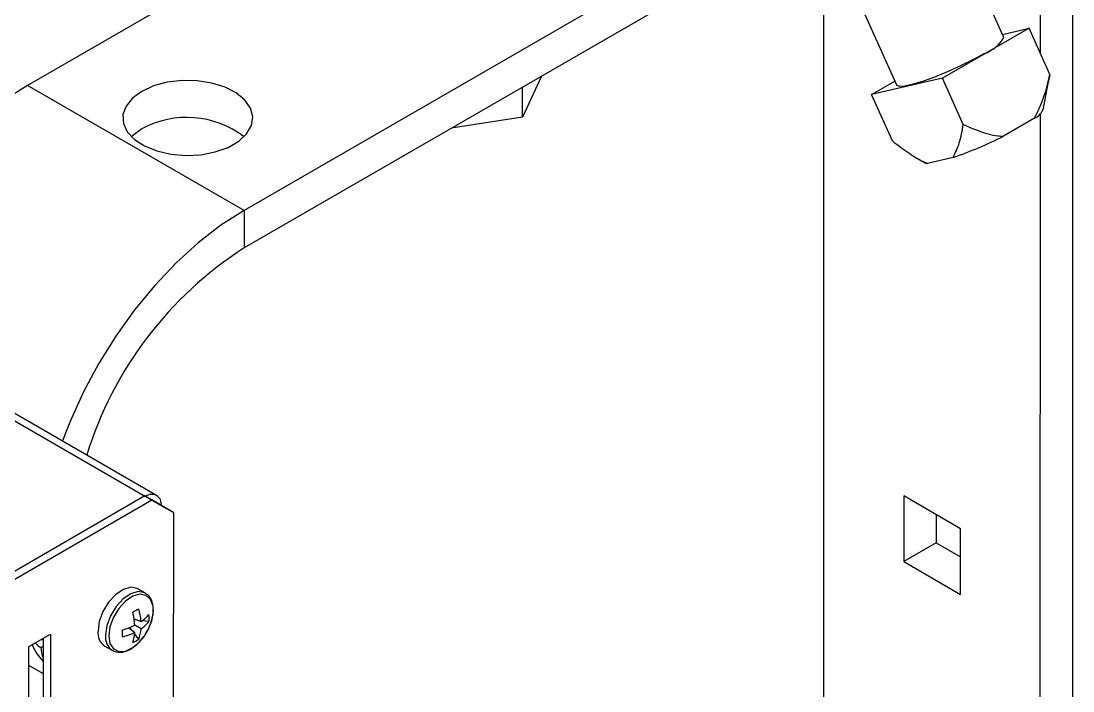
# Model space of a CAD drawing. Extents: x 12.3 to 108.7, y 1.1 to 80.4.
# Drawn here: x 18.604 to 22.9, y 67.141 to 69.877 of the extents above; entities that cross this region are included whole.
import ezdxf

# ---------------------------------------------------------------- set-up
doc = ezdxf.new("R2010")
doc.units = 0
doc.header["$MEASUREMENT"] = 0
doc.layers.add('OBJECT', color=7, linetype='CONTINUOUS')

msp = doc.modelspace()

# ---------------------------------------------------------------- linework, layer by layer
at = {"layer": 'OBJECT'}
for p, q in [((22.6181, 69.8101), (21.937, 71.327)), ((21.4991, 71.1304), (22.1803, 69.6135)), ((21.8135, 70.4304), (19.5146, 69.1033)), ((19.9505, 70.3756), (18.6307, 69.6137)), ((21.8682, 70.3085), (19.5146, 68.9498)), ((21.8827, 66.3359), (21.8832, 70.275)), ((22.8993, 64.8879), (22.9001, 70.0878)), ((22.7671, 69.7442), (22.7672, 70.011)), ((22.7208, 69.8473), (22.3672, 69.6432)), ((22.6127, 69.8223), (22.7208, 69.8473)), ((22.8058, 69.6581), (22.7208, 69.8473)), ((20.7292, 69.651), (20.6516, 69.4837)), ((22.3672, 69.6432), (22.0776, 69.5763)), ((22.4522, 69.454), (22.3672, 69.6432)), ((22.8058, 69.6581), (22.7988, 69.6258)), ((19.5146, 69.1033), (18.6307, 69.6137)), ((20.6516, 69.4837), (20.6516, 69.6062)), ((22.0776, 69.5763), (22.1724, 69.631)), ((22.7778, 69.5141), (22.8004, 69.6283)), ((22.1626, 69.3871), (22.0776, 69.5763)), ((16.4118, 69.4947), (19.1129, 67.9349)), ((19.1579, 67.9393), (16.4568, 69.4992)), ((20.6516, 69.4837), (20.3619, 69.4389)), ((22.7435, 69.4795), (22.6162, 69.406)), ((22.7664, 65.042), (22.7671, 69.4988)), ((22.2617, 69.3173), (22.2954, 69.2976)), ((22.4104, 69.3193), (22.3061, 69.2952)), ((19.5146, 69.1033), (19.5146, 68.9498)), ((19.1094, 67.9369), (18.305, 67.4725)), ((19.1377, 67.9206), (19.1094, 67.9369)), ((19.1094, 67.9369), (19.1978, 67.8859)), ((19.1766, 67.8981), (19.1129, 67.9349)), ((22.2089, 67.9369), (22.2089, 67.6691)), ((22.4408, 67.8029), (22.2089, 67.9369)), ((18.3333, 67.4562), (19.1377, 67.9206)), ((19.2261, 67.8695), (19.1377, 67.9206)), ((19.1978, 67.8859), (19.2261, 67.8695)), ((19.2261, 67.8695), (19.2253, 62.5421)), ((22.3418, 67.8601), (22.3418, 67.7458)), ((22.4408, 67.5351), (22.4408, 67.8029)), ((22.3418, 67.7458), (22.2089, 67.6691)), ((22.3418, 67.7458), (22.4408, 67.6886)), ((22.2089, 67.6691), (22.4408, 67.5351)), ((19.1121, 67.5401), (19.0814, 67.5578)), ((19.0656, 67.4351), (19.0944, 67.4244)), ((19.0801, 67.4297), (19.0662, 67.4314)), ((19.0944, 67.3944), (19.0684, 67.4094)), ((19.1263, 67.4243), (19.0989, 67.4275)), ((18.6356, 67.3221), (18.724, 67.3731)), ((18.724, 67.3731), (18.7239, 66.5567)), ((19.0447, 67.3989), (19.0684, 67.3794)), ((19.0566, 67.3891), (19.0482, 67.4004)), ((19.0845, 67.3518), (19.068, 67.3739)), ((18.6355, 66.5056), (18.6356, 67.3221)), ((18.6957, 67.3516), (18.6848, 67.3475)), ((18.6848, 67.3175), (18.6957, 67.3238)), ((18.6956, 66.573), (18.6957, 67.3568)), ((18.9464, 67.324), (18.977, 67.3063)), ((18.6735, 67.2856), (18.6957, 67.2597)), ((18.6957, 67.2103), (18.6356, 67.245)), ((18.6947, 67.275), (18.6957, 67.2763))]:
    msp.add_line(p, q, dxfattribs=at)
at = {"layer": 'OBJECT', "flags": 128}
for points in [[(22.5382, 69.7439), (22.4936, 69.7196), (22.4434, 69.6947), (22.3907, 69.6709), (22.3385, 69.6494), (22.2898, 69.6316), (22.2475, 69.6184), (22.214, 69.6107), (22.1912, 69.6088), (22.1806, 69.6129), (22.1803, 69.6135)], [(18.6307, 69.6137), (18.5367, 69.5533), (18.4438, 69.4815), (18.3533, 69.3991), (18.2662, 69.3072), (18.1838, 69.207), (18.1069, 69.0997), (18.0367, 68.9867), (17.9739, 68.8693), (17.9194, 68.7492), (17.8893, 68.6719)], [(19.0971, 69.5894), (19.0588, 69.5614), (19.0328, 69.5292), (19.0203, 69.4943), (19.0221, 69.4588), (19.0381, 69.4244), (19.0673, 69.393), (19.1083, 69.3664), (19.1588, 69.346), (19.2161, 69.3329), (19.2771, 69.3277), (19.3385, 69.3308), (19.397, 69.342), (19.4495, 69.3607), (19.4931, 69.3858), (19.5254, 69.4161), (19.5448, 69.4499), (19.5502, 69.4854), (19.5413, 69.5206), (19.5185, 69.5537), (19.4831, 69.5828), (19.4371, 69.6065), (19.3828, 69.6234), (19.3233, 69.6326), (19.2617, 69.6337), (19.2013, 69.6265), (19.1454, 69.6114), (19.0971, 69.5894)], [(19.097, 69.4359), (19.0588, 69.4079), (19.055, 69.4042)], [(22.2954, 69.2976), (22.2986, 69.2963), (22.3061, 69.2952)], [(19.5146, 69.1033), (19.4206, 69.0429), (19.3277, 68.971), (19.2372, 68.8887), (19.1501, 68.7968), (19.0677, 68.6966), (18.9908, 68.5893), (18.9206, 68.4763), (18.8578, 68.3589), (18.8033, 68.2387), (18.7732, 68.1615)], [(19.0814, 67.5578), (19.0785, 67.5593), (19.0522, 67.564), (19.0218, 67.5553), (18.9905, 67.5342), (18.9617, 67.503), (18.9386, 67.4651), (18.9236, 67.4246), (18.9184, 67.3858)], [(19.1121, 67.5401), (19.1092, 67.5416), (19.0829, 67.5462), (19.0525, 67.5376), (19.0211, 67.5165), (18.9924, 67.4853), (18.9692, 67.4474), (18.9543, 67.4068), (18.9491, 67.3681)], [(19.1277, 67.4008), (19.1332, 67.4144), (19.143, 67.4527), (19.143, 67.4873), (19.1333, 67.5144), (19.1148, 67.5311), (19.0898, 67.5356), (19.0607, 67.5273), (19.0308, 67.5072), (19.0034, 67.4774), (18.9813, 67.4413), (18.9671, 67.4026), (18.9621, 67.3656), (18.9621, 67.3656)], [(18.9621, 67.3656), (18.9671, 67.3344), (18.9813, 67.3122), (19.0034, 67.3014), (19.0308, 67.3034), (19.0607, 67.3178), (19.0897, 67.343), (19.1055, 67.3624)], [(18.6489, 67.3298), (18.6497, 67.3278), (18.6515, 67.3238)]]:
    msp.add_lwpolyline(points, dxfattribs=at)
at = {"layer": 'OBJECT'}
for centre, radius, start, end in [((22.4913, 69.8819), 0.1457, 288.7824, 330.4916), ((22.7062, 69.5507), 0.0804, 297.7004, 332.9657), ((19.2815, 69.099), 0.384, 52.6145, 118.7027), ((21.854, 70.9275), 1.7017, 289.0862, 296.6093), ((20.3554, 67.6444), 1.5527, 122.7851, 162.7725), ((19.1378, 67.9044), 0.0393, 350.7776, 129.2117), ((18.3664, 68.6922), 1.412, 299.4301, 300.5646), ((18.7562, 67.3885), 0.3129, 3.8279, 13.659), ((18.8469, 67.4042), 0.2483, 4.6527, 16.8888), ((19.0096, 67.5537), 0.1546, 303.2276, 318.9761), ((18.9871, 67.4383), 0.1399, 354.2579, 5.7251), ((18.9305, 67.6902), 0.3129, 286.3295, 296.1614), ((19.0156, 67.5106), 0.1403, 304.1268, 322.0463), ((18.9828, 67.3777), 0.0649, 172.8426, 235.8249), ((19.0137, 67.36), 0.0651, 172.9001, 235.2604), ((17.6052, 67.3762), 1.4132, 359.4247, 0.5583), ((18.9621, 67.6039), 0.2483, 283.0995, 295.3364), ((18.914, 67.3882), 0.1546, 341.0126, 356.761), ((18.9544, 67.4045), 0.1403, 337.9426, 355.862), ((18.9263, 67.4914), 0.2208, 324.2242, 335.7642), ((18.8528, 67.4145), 0.2208, 204.276, 215.7186), ((18.7688, 67.4401), 0.1486, 223.8708, 235.5852), ((19.0028, 67.4654), 0.1399, 294.2622, 305.7324), ((18.8248, 67.3276), 0.1404, 184.1216, 202.0371)]:
    msp.add_arc(centre, radius, start, end, dxfattribs=at)
for points, knots in [([(22.7435, 69.4795), (22.7573, 69.5083), (22.7841, 69.5642), (22.7987, 69.6274), (22.8058, 69.6581)], [0, 0, 0, 0, 0.515407, 1, 1, 1, 1]), ([(22.4104, 69.3193), (22.4198, 69.3384), (22.4393, 69.378), (22.4478, 69.428), (22.4522, 69.454)], [0, 0, 0, 0, 0.480505, 1, 1, 1, 1]), ([(22.4522, 69.454), (22.4724, 69.4453), (22.5188, 69.4254), (22.5741, 69.4089), (22.6086, 69.4065), (22.6162, 69.406)], [0, 0, 0, 0, 0.376952, 0.863752, 1, 1, 1, 1]), ([(22.1626, 69.3871), (22.1834, 69.3712), (22.2253, 69.3391), (22.2738, 69.3089), (22.3005, 69.2976), (22.3061, 69.2952)], [0, 0, 0, 0, 0.438721, 0.883111, 1, 1, 1, 1]), ([(19.1156, 67.3793), (19.1203, 67.3874), (19.1321, 67.4073), (19.1424, 67.4419), (19.146, 67.4789), (19.1394, 67.5095), (19.1271, 67.5309), (19.1153, 67.5366), (19.1111, 67.5387)], [0, 0, 0, 0, 0.133515, 0.330392, 0.529011, 0.730599, 0.905607, 1, 1, 1, 1]), ([(18.9769, 67.3071), (18.984, 67.3037), (18.9991, 67.2967), (19.0266, 67.2999), (19.0557, 67.3126), (19.0842, 67.3359), (19.1052, 67.3595), (19.1136, 67.3755), (19.1156, 67.3793)], [0, 0, 0, 0, 0.164722, 0.34647, 0.5365, 0.735611, 0.936051, 1, 1, 1, 1])]:
    msp.add_open_spline(points, degree=3, knots=knots, dxfattribs=at)

doc.saveas('drawing.dxf')
